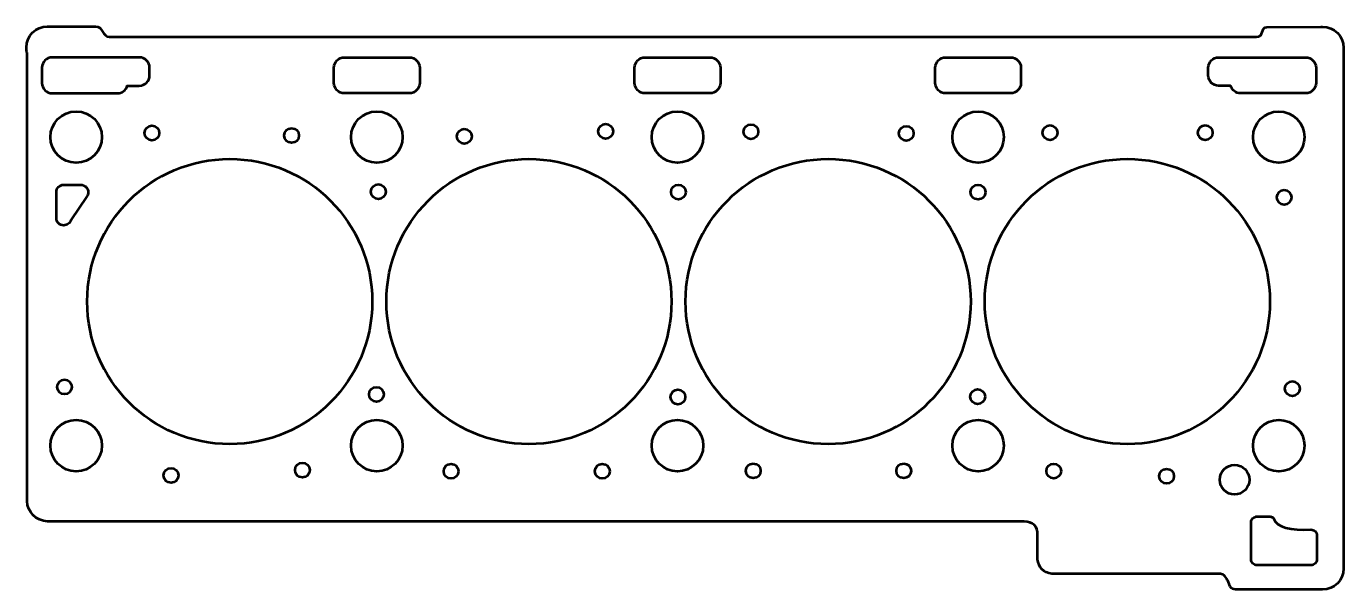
# Model space of a CAD drawing. Header units: millimetres. Extents: x -187 to 186, y -80 to 80.
import ezdxf

# ---------------------------------------------------------------- set-up
doc = ezdxf.new("R2010")
doc.units = ezdxf.units.MM
doc.header["$MEASUREMENT"] = 0
doc.layers.add('Capa 1', color=7, linetype='Continuous')

msp = doc.modelspace()

# ---------------------------------------------------------------- linework, layer by layer
at = {"layer": 'Capa 1', "color": 250, "lineweight": 53}
for points in [[(-180.6009, -60.4476), (-181.7441, -60.2947), (-182.8087, -59.9373), (-183.7739, -59.3966), (-184.6185, -58.6934), (-185.3217, -57.8487), (-185.8625, -56.8836), (-186.2198, -55.8189), (-186.3728, -54.6757), (-186.3777, -54.6708), (-186.3777, -54.4482), (-186.3777, 72.2222), (-186.4234, 72.4069), (-186.4632, 72.5939), (-186.4972, 72.783), (-186.5253, 72.9741), (-186.5472, 73.1671), (-186.563, 73.3618), (-186.5726, 73.5582), (-186.5758, 73.7561), (-186.4538, 74.9662), (-186.1039, 76.0932), (-185.5503, 77.1132), (-184.8171, 78.0018), (-183.9285, 78.735), (-182.9086, 79.2886), (-181.7815, 79.6385), (-180.5714, 79.7605), (-166.9768, 79.7605), (-166.3168, 79.6336), (-165.79, 79.298), (-165.355, 78.8224), (-164.9706, 78.2758), (-164.5954, 77.7269), (-164.188, 77.2445), (-163.7071, 76.8974), (-163.1115, 76.7544), (161.7617, 76.7544), (162.4725, 76.8593), (162.9344, 77.1641), (163.2222, 77.6039), (163.4109, 78.1139), (163.5753, 78.6292), (163.7903, 79.0851), (164.1308, 79.4168), (164.6717, 79.5594), (180.0327, 79.6477), (180.4554, 79.6624), (181.6655, 79.5404), (182.7926, 79.1905), (183.8125, 78.6369), (184.7011, 77.9037), (185.4343, 77.0151), (185.9879, 75.9952), (186.3378, 74.8681), (186.4598, 73.658), (186.4598, -73.7667), (186.3378, -74.9768), (185.9879, -76.1038), (185.4343, -77.1237), (184.7011, -78.0124), (183.8125, -78.7455), (182.7926, -79.2991), (181.6655, -79.649), (180.4554, -79.771), (155.8593, -79.771), (155.3907, -79.6791), (155.0228, -79.5478), (154.7355, -79.3718), (154.5088, -79.146), (154.3227, -78.8651), (154.1573, -78.5239), (153.9926, -78.1172), (153.8085, -77.6398), (153.5971, -77.1478), (153.3647, -76.7038), (153.1119, -76.3122), (152.8389, -75.9775), (152.5461, -75.704), (152.2341, -75.4963), (151.9032, -75.3587), (151.5537, -75.2957), (103.8316, -75.2957), (102.9425, -75.1024), (102.1737, -74.8102), (101.5195, -74.4237), (100.9744, -73.9475), (100.5327, -73.386), (100.1888, -72.744), (99.9372, -72.0258), (99.7722, -71.2362), (99.7722, -64.2825), (99.7312, -63.3878), (99.5583, -62.6185), (99.2569, -61.9712), (98.8304, -61.4429), (98.2822, -61.0301), (97.6159, -60.7296), (96.8347, -60.5381), (95.9422, -60.4525), (-180.3733, -60.4525), (-180.596, -60.4525), (-180.6009, -60.4476)], [(-160.8312, 70.9795), (-173.0047, 70.9795), (-179.2327, 70.9795), (-179.8234, 70.9194), (-180.3746, 70.7473), (-180.8741, 70.4752), (-181.3098, 70.1152), (-181.6698, 69.6793), (-181.9419, 69.1796), (-182.114, 68.6282), (-182.174, 68.0372), (-182.174, 63.7344), (-182.114, 63.1434), (-181.9419, 62.592), (-181.6698, 62.0923), (-181.3098, 61.6564), (-180.8741, 61.2964), (-180.3746, 61.0243), (-179.8234, 60.8522), (-179.2327, 60.7921), (-160.8312, 60.7921), (-160.338, 60.8338), (-159.8707, 60.9543), (-159.4363, 61.1465), (-159.0416, 61.4038), (-158.6936, 61.7189), (-158.3992, 62.0851), (-158.1653, 62.4955), (-157.9987, 62.943), (-154.6032, 62.943), (-154.0128, 63.0031), (-153.4617, 63.1752), (-152.9622, 63.4473), (-152.5264, 63.8073), (-152.1663, 64.2432), (-151.8941, 64.7428), (-151.7219, 65.2942), (-151.6618, 65.8853), (-151.6618, 68.0372), (-151.7219, 68.6282), (-151.894, 69.1796), (-152.166, 69.6793), (-152.526, 70.1152), (-152.9618, 70.4752), (-153.4613, 70.7473), (-154.0125, 70.9194), (-154.6032, 70.9795), (-160.8312, 70.9795)], [(-96.5285, 70.9795), (-78.128, 70.9795), (-77.537, 70.9194), (-76.9857, 70.7473), (-76.4861, 70.4752), (-76.0503, 70.1152), (-75.6903, 69.6793), (-75.4182, 69.1796), (-75.2461, 68.6282), (-75.1861, 68.0372), (-75.1861, 63.7344), (-75.2461, 63.1434), (-75.4182, 62.592), (-75.6903, 62.0923), (-76.0503, 61.6564), (-76.4861, 61.2964), (-76.9857, 61.0243), (-77.537, 60.8522), (-78.128, 60.7921), (-96.5285, 60.7921), (-97.1195, 60.8522), (-97.6708, 61.0243), (-98.1704, 61.2964), (-98.6062, 61.6564), (-98.9661, 62.0923), (-99.2382, 62.592), (-99.4103, 63.1434), (-99.4703, 63.7344), (-99.4703, 68.0372), (-99.4103, 68.6282), (-99.2382, 69.1796), (-98.9661, 69.6793), (-98.6062, 70.1152), (-98.1704, 70.4752), (-97.6708, 70.7473), (-97.1195, 70.9194), (-96.5285, 70.9795)], [(-11.3915, 70.9795), (7.0091, 70.9795), (7.6, 70.9194), (8.1514, 70.7473), (8.6509, 70.4752), (9.0868, 70.1152), (9.4467, 69.6793), (9.7188, 69.1796), (9.8909, 68.6282), (9.9509, 68.0372), (9.9509, 63.7344), (9.8909, 63.1434), (9.7188, 62.592), (9.4467, 62.0923), (9.0868, 61.6564), (8.6509, 61.2964), (8.1514, 61.0243), (7.6, 60.8522), (7.0091, 60.7921), (-11.3915, 60.7921), (-11.9824, 60.8522), (-12.5338, 61.0243), (-13.0333, 61.2964), (-13.4692, 61.6564), (-13.8291, 62.0923), (-14.1012, 62.592), (-14.2733, 63.1434), (-14.3333, 63.7344), (-14.3333, 68.0372), (-14.2733, 68.6282), (-14.1012, 69.1796), (-13.8291, 69.6793), (-13.4692, 70.1152), (-13.0333, 70.4752), (-12.5338, 70.7473), (-11.9824, 70.9194), (-11.3915, 70.9795)], [(73.7455, 70.9795), (92.1461, 70.9795), (92.7371, 70.9194), (93.2884, 70.7473), (93.788, 70.4752), (94.2238, 70.1152), (94.5837, 69.6793), (94.8558, 69.1796), (95.0279, 68.6282), (95.0879, 68.0372), (95.0879, 63.7344), (95.0279, 63.1434), (94.8558, 62.592), (94.5837, 62.0923), (94.2238, 61.6564), (93.788, 61.2964), (93.2884, 61.0243), (92.7371, 60.8522), (92.1461, 60.7921), (73.7455, 60.7921), (73.1546, 60.8522), (72.6033, 61.0243), (72.1037, 61.2964), (71.6679, 61.6564), (71.3079, 62.0923), (71.0358, 62.592), (70.8637, 63.1434), (70.8037, 63.7344), (70.8037, 68.0372), (70.8637, 68.6282), (71.0358, 69.1796), (71.3079, 69.6793), (71.6679, 70.1152), (72.1037, 70.4752), (72.6033, 70.7473), (73.1546, 70.9194), (73.7455, 70.9795)], [(157.2932, 70.9795), (169.4667, 70.9795), (175.6947, 70.9795), (176.2854, 70.9194), (176.8366, 70.7473), (177.3361, 70.4752), (177.7719, 70.1152), (178.1319, 69.6793), (178.4039, 69.1796), (178.576, 68.6282), (178.6361, 68.0372), (178.6361, 63.7344), (178.576, 63.1434), (178.4039, 62.592), (178.1319, 62.0923), (177.7719, 61.6564), (177.3361, 61.2964), (176.8366, 61.0243), (176.2854, 60.8522), (175.6947, 60.7921), (157.2932, 60.7921), (156.8, 60.8338), (156.3327, 60.9543), (155.8983, 61.1465), (155.5036, 61.4038), (155.1556, 61.7189), (154.8612, 62.0851), (154.6273, 62.4955), (154.4607, 62.943), (151.0652, 62.943), (150.4748, 63.0031), (149.9237, 63.1752), (149.4243, 63.4473), (148.9884, 63.8073), (148.6284, 64.2432), (148.3562, 64.7428), (148.184, 65.2942), (148.1239, 65.8853), (148.1239, 68.0372), (148.1839, 68.6282), (148.356, 69.1796), (148.6281, 69.6793), (148.9881, 70.1152), (149.4238, 70.4752), (149.9233, 70.7473), (150.4745, 70.9194), (151.0652, 70.9795), (157.2932, 70.9795)], [(-171.1451, 34.8955), (-170.7231, 34.8529), (-170.3301, 34.7309), (-169.9744, 34.5378), (-169.6645, 34.2821), (-169.4088, 33.9722), (-169.2157, 33.6165), (-169.0937, 33.2235), (-169.0511, 32.8015), (-169.0573, 32.6401), (-169.0755, 32.4821), (-169.1052, 32.3279), (-169.146, 32.178), (-169.1974, 32.0327), (-169.2588, 31.8926), (-169.3299, 31.758), (-169.4101, 31.6294), (-169.4376, 31.5892), (-173.9864, 24.8669), (-174.1104, 24.5601), (-174.2793, 24.2796), (-174.4886, 24.03), (-174.7338, 23.8158), (-175.0105, 23.6413), (-175.3141, 23.5111), (-175.6402, 23.4297), (-175.9843, 23.4016), (-176.4063, 23.4442), (-176.7993, 23.5662), (-177.155, 23.7593), (-177.465, 24.015), (-177.7207, 24.3249), (-177.9137, 24.6806), (-178.0358, 25.0736), (-178.0783, 25.4956), (-178.0783, 32.8015), (-178.0358, 33.2235), (-177.9137, 33.6165), (-177.7207, 33.9722), (-177.465, 34.2821), (-177.155, 34.5378), (-176.7993, 34.7309), (-176.4063, 34.8529), (-175.9843, 34.8955), (-171.1451, 34.8955)], [(177.2002, -62.7554), (177.5409, -62.7898), (177.8583, -62.8883), (178.1455, -63.0442), (178.3958, -63.2507), (178.6023, -63.501), (178.7582, -63.7882), (178.8567, -64.1056), (178.8911, -64.4463), (178.8911, -71.1803), (178.8567, -71.521), (178.7582, -71.8384), (178.6023, -72.1256), (178.3958, -72.3759), (178.1455, -72.5824), (177.8583, -72.7383), (177.5409, -72.8368), (177.2002, -72.8712), (161.9421, -72.8712), (161.6014, -72.8368), (161.284, -72.7383), (160.9968, -72.5824), (160.7466, -72.3759), (160.5401, -72.1256), (160.3842, -71.8384), (160.2857, -71.521), (160.2513, -71.1803), (160.2513, -60.7536), (160.2857, -60.4129), (160.3842, -60.0955), (160.5401, -59.8083), (160.7466, -59.558), (160.9968, -59.3515), (161.284, -59.1956), (161.6014, -59.0971), (161.9421, -59.0627), (165.4171, -59.0627), (165.5899, -59.0714), (165.7578, -59.0971), (165.9198, -59.1387), (166.0752, -59.1956), (166.2229, -59.2668), (166.3624, -59.3515), (166.4925, -59.4489), (166.6126, -59.558), (167.0759, -60.466), (167.8238, -61.2058), (168.8369, -61.7888), (170.0958, -62.2266), (171.581, -62.5307), (173.2731, -62.7125), (175.1526, -62.7835), (177.2002, -62.7554)]]:
    msp.add_lwpolyline(points, close=True, dxfattribs=at)
for centre, major_axis, ratio in [((-172.4658, 48.4043), (0, 7.2858), 0.99998627), ((-87.3288, 48.4043), (0, 7.2858), 0.99998627), ((-2.1917, 48.4043), (0, 7.2858), 1), ((82.9453, 48.4043), (0, 7.2858), 0.99998627), ((168.0833, 48.4043), (0, 7.2858), 0.99998627), ((-151.0135, 49.5445), (2.094, 0), 0.99995224), ((-111.4614, 48.8422), (0, 2.094), 1), ((-62.5487, 48.6078), (0, 2.094), 1), ((-22.5288, 50.0123), (0, 2.094), 0.99995224), ((18.6063, 49.9064), (0, 2.0939), 1), ((62.5945, 49.4405), (0, 2.094), 0.99995224), ((103.3128, 49.6484), (0, 2.094), 1), ((147.2568, 49.6484), (0, 2.094), 0.99995224), ((-128.98, 1.83), (0, 40.3728), 1), ((-44.25, 1.83), (0, 40.3728), 1), ((40.479, 1.83), (0, 40.3728), 1), ((125.209, 1.83), (0, 40.3728), 1), ((-86.8879, 32.928), (0, 2.094), 0.99995224), ((-1.9215, 32.828), (2.094, 0), 0.99995224), ((82.9203, 32.8084), (2.094, 0), 0.99995224), ((169.6177, 31.3274), (0, 2.0939), 1), ((-175.7686, -22.349), (0, 2.0939), 1), ((171.9334, -22.8394), (0, 2.094), 1), ((-87.4283, -24.4763), (0, 2.0939), 1), ((-2.0735, -25.206), (2.094, 0), 0.99995224), ((82.8026, -25.103), (2.094, 0), 0.99995224), ((-172.4658, -38.9856), (0, 7.2858), 0.99998627), ((-87.3288, -38.9856), (0, 7.2858), 0.99998627), ((-2.1917, -38.9856), (0, 7.2858), 1), ((82.9453, -38.9856), (0, 7.2858), 0.99998627), ((168.0833, -38.9856), (0, 7.2858), 0.99998627), ((-108.3994, -45.9173), (0, 2.094), 1), ((-66.3002, -46.2301), (2.094, 0), 0.99995224), ((-23.4772, -46.2301), (2.094, 0), 0.99995224), ((19.2703, -46.1144), (0, 2.094), 1), ((61.8962, -46.1144), (0, 2.094), 1), ((104.3701, -46.1948), (2.094, 0), 0.99995224), ((155.5744, -48.6355), (0, 4.1884), 1), ((-145.6114, -47.4277), (0, 2.094), 0.99995224), ((136.323, -47.6376), (0, 2.094), 0.99995224)]:
    msp.add_ellipse(centre, major_axis=major_axis, ratio=ratio, dxfattribs=at)

doc.saveas('drawing.dxf')
